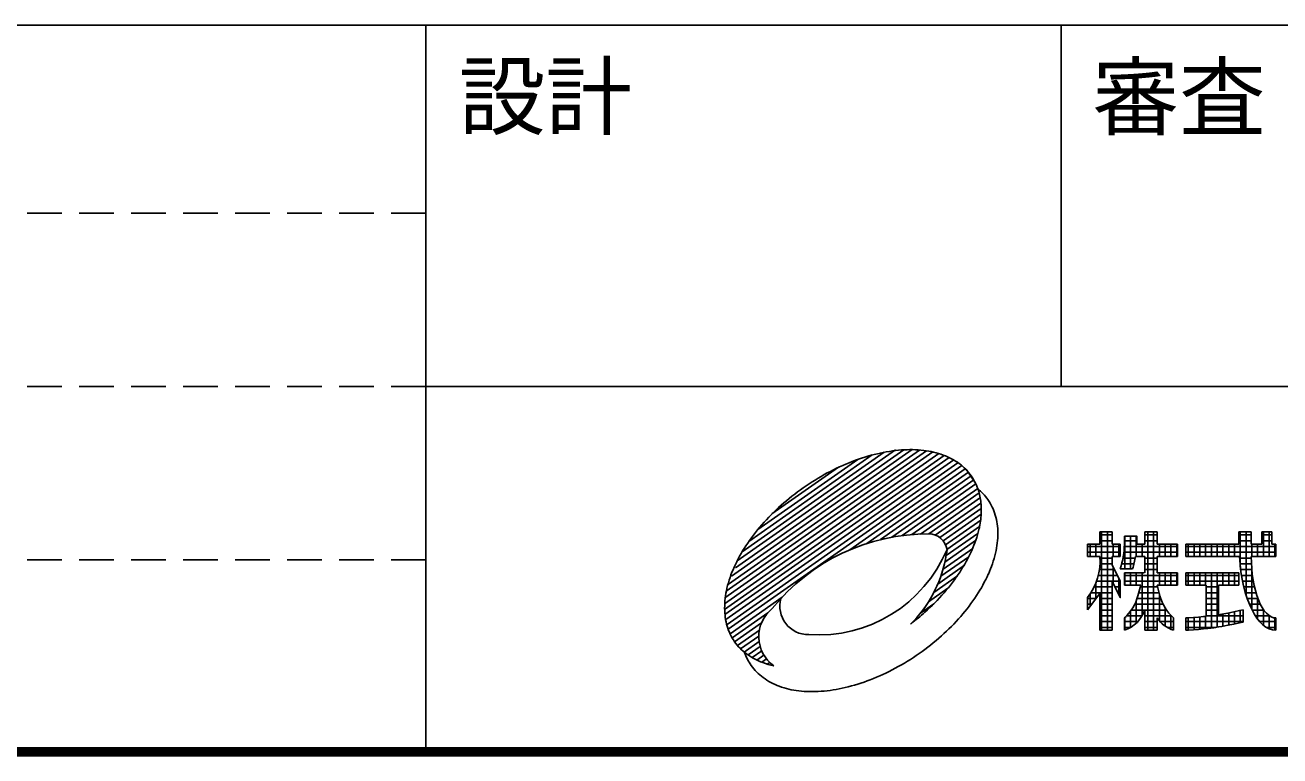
# Model space of a CAD drawing. Units: millimetres, scale not verified. Extents: x -9894 to 7424, y -6315 to 5763.
# Drawn here: x -1160 to 143, y -5822 to -5064 of the extents above; entities that cross this region are included whole.
import ezdxf
from ezdxf.enums import TextEntityAlignment as Align

# ---------------------------------------------------------------- set-up
doc = ezdxf.new("R2010")
doc.units = ezdxf.units.MM
doc.header["$LTSCALE"] = 30
doc.linetypes.add('DASHED1', pattern=[1.8, 1.2, -0.6])
doc.layers.add('0-7_07', color=7, linetype='Continuous', lineweight=25)
doc.styles.add('MS Gothic', font='')
doc.styles.get('MS Gothic').set_extended_font_data('MS Gothic')

msp = doc.modelspace()

# ---------------------------------------------------------------- linework, layer by layer
at = {"layer": '0-7_07'}
for p, q in [((-8754.09, -5063.56), (7415.91, -5063.56)), ((-744.09, -5813.55), (-744.09, -5063.55)), ((-84.09, -5438.55), (-84.09, -5063.55)), ((-744.09, -5438.55), (7415.91, -5438.55)), ((-433.93, -5664.09), (-211.26, -5508.18)), ((-433.86, -5669.9), (-205.63, -5510.09)), ((-433.4, -5657.86), (-217.33, -5506.57)), ((-433.31, -5675.38), (-200.45, -5512.33)), ((-432.11, -5651.1), (-223.92, -5505.32)), ((-429.75, -5643.59), (-231.13, -5504.51)), ((-426.38, -5635.37), (-238.96, -5504.13)), ((-422.45, -5626.76), (-247.56, -5504.3)), ((-420.68, -5619.65), (-256.16, -5504.46)), ((-415.46, -5610.14), (-267.87, -5506.8)), ((-408.53, -5599.43), (-280.3, -5509.64)), ((-432.34, -5680.56), (-195.7, -5514.86)), ((-430.99, -5685.47), (-191.33, -5517.66)), ((-429.93, -5690.59), (-187.32, -5520.71)), ((-399.11, -5586.98), (-295.18, -5514.21)), ((-384.48, -5570.87), (-315.36, -5522.48)), ((-303.73, -5608.08), (-183.69, -5524.03)), ((-285.89, -5601.45), (-180.42, -5527.6)), ((-271.88, -5597.5), (-177.49, -5531.41)), ((-259.86, -5594.94), (-174.91, -5535.46)), ((-182.21, -5525.56), (-173.64, -5537.79)), ((-249.11, -5593.28), (-172.69, -5539.76)), ((-239.29, -5592.26), (-170.81, -5544.31)), ((-230.17, -5591.73), (-169.3, -5549.12)), ((-221.62, -5591.61), (-167.79, -5553.92)), ((-214.91, -5592.77), (-167.51, -5559.58)), ((-210.18, -5595.32), (-167.13, -5565.17)), ((-206.66, -5598.71), (-167.19, -5571.07)), ((-204.16, -5602.82), (-167.75, -5577.33)), ((-202.74, -5607.68), (-168.89, -5583.98)), ((-43.98, -5589.59), (-31.23, -5589.59)), ((-43.98, -5589.59), (-43.98, -5602.34)), ((-42.1, -5691.59), (-42.1, -5589.59)), ((-36.09, -5691.59), (-36.09, -5589.59)), ((-31.23, -5589.59), (-31.23, -5602.34)), ((2.77, -5589.59), (15.52, -5589.59)), ((2.77, -5589.59), (2.77, -5602.34)), ((5.9, -5691.59), (5.9, -5589.59)), ((11.9, -5691.59), (11.9, -5589.59)), ((15.52, -5589.59), (15.52, -5602.34)), ((100.52, -5589.59), (113.27, -5589.59)), ((100.52, -5589.59), (100.52, -5602.34)), ((101.89, -5626), (101.89, -5589.59)), ((107.89, -5655.01), (107.89, -5589.59)), ((113.27, -5589.59), (113.27, -5602.34)), ((124.32, -5589.59), (134.52, -5589.59)), ((124.32, -5589.59), (124.32, -5602.34)), ((125.89, -5615.09), (125.89, -5589.59)), ((131.9, -5615.09), (131.9, -5589.59)), ((134.52, -5589.59), (134.52, -5602.34)), ((-204.95, -5620.95), (-172.95, -5598.54)), ((-203.62, -5614.16), (-170.62, -5591.05)), ((-56.73, -5615.09), (-56.73, -5602.34)), ((-56.73, -5602.34), (-43.98, -5602.34)), ((-54.1, -5615.09), (-54.1, -5602.34)), ((-48.1, -5615.09), (-48.1, -5602.34)), ((-43.98, -5592.63), (-31.23, -5592.63)), ((-43.98, -5598.63), (-31.23, -5598.63)), ((-31.23, -5602.34), (-22.73, -5602.34)), ((-30.1, -5615.09), (-30.1, -5602.34)), ((-24.09, -5615.09), (-24.09, -5602.34)), ((-22.73, -5602.34), (-22.73, -5615.09)), ((-18.48, -5593.84), (-18.48, -5602.34)), ((-18.48, -5598.63), (-5.73, -5598.63)), ((-18.11, -5627.84), (-18.11, -5593.84)), ((-12.11, -5627.84), (-12.11, -5593.84)), ((-6.1, -5615.09), (-6.1, -5593.84)), ((-0.1, -5615.09), (-0.1, -5602.34)), ((2.77, -5592.63), (15.52, -5592.63)), ((2.77, -5598.63), (15.52, -5598.63)), ((15.52, -5602.34), (36.77, -5602.34)), ((17.9, -5615.09), (17.9, -5602.34)), ((23.9, -5615.09), (23.9, -5602.34)), ((29.9, -5615.09), (29.9, -5602.34)), ((35.9, -5615.09), (35.9, -5602.34)), ((36.77, -5602.34), (36.77, -5615.09)), ((45.27, -5602.34), (45.27, -5615.09)), ((45.27, -5602.34), (100.52, -5602.34)), ((47.89, -5615.09), (47.89, -5602.34)), ((53.89, -5615.09), (53.89, -5602.34)), ((59.89, -5615.09), (59.89, -5602.34)), ((65.89, -5615.09), (65.89, -5602.34)), ((71.89, -5615.09), (71.89, -5602.34)), ((77.89, -5615.09), (77.89, -5602.34)), ((83.89, -5615.09), (83.89, -5602.34)), ((89.89, -5615.09), (89.89, -5602.34)), ((95.89, -5615.09), (95.89, -5602.34)), ((100.52, -5592.63), (113.27, -5592.63)), ((100.52, -5598.63), (113.27, -5598.63)), ((113.27, -5602.34), (124.32, -5602.34)), ((113.89, -5615.09), (113.89, -5602.34)), ((119.9, -5615.09), (119.9, -5602.34)), ((124.32, -5592.63), (134.52, -5592.63)), ((124.32, -5598.63), (134.52, -5598.63)), ((134.52, -5602.34), (138.77, -5602.34)), ((137.9, -5615.09), (137.9, -5602.34)), ((138.77, -5602.34), (138.77, -5615.09)), ((-209.14, -5635.6), (-180.14, -5615.3)), ((-206.76, -5628.07), (-176.05, -5606.57)), ((-56.73, -5604.63), (-22.73, -5604.63)), ((-56.73, -5610.63), (-22.73, -5610.63)), ((-56.73, -5615.09), (-43.98, -5615.09)), ((-43.88, -5616.63), (-31.23, -5616.63)), ((-31.23, -5615.09), (-31.23, -5623.59)), ((-31.23, -5615.09), (-22.73, -5615.09)), ((-19.93, -5616.63), (-7.18, -5616.63)), ((-19.04, -5610.63), (36.77, -5610.63)), ((-18.56, -5604.63), (36.77, -5604.63)), ((-6.91, -5615.09), (2.77, -5615.09)), ((2.77, -5615.09), (2.77, -5632.09)), ((2.77, -5616.63), (15.52, -5616.63)), ((15.52, -5615.09), (36.77, -5615.09)), ((15.52, -5615.09), (15.52, -5632.09)), ((45.27, -5604.63), (138.77, -5604.63)), ((45.27, -5610.63), (138.77, -5610.63)), ((45.27, -5615.09), (100.92, -5615.09)), ((101.02, -5616.63), (113.28, -5616.63)), ((113.27, -5615.09), (138.77, -5615.09)), ((-212.26, -5643.65), (-184.46, -5624.18)), ((-44.43, -5628.63), (-28.71, -5628.63)), ((-43.87, -5622.63), (-31.23, -5622.63)), ((-22.73, -5640.59), (-31.23, -5623.59)), ((-30.1, -5642.87), (-30.1, -5625.87)), ((-22.73, -5627.84), (-9.99, -5627.84)), ((-21.24, -5622.63), (-8.49, -5622.63)), ((2.77, -5622.63), (15.52, -5622.63)), ((2.77, -5628.63), (15.52, -5628.63)), ((101.53, -5622.63), (113.45, -5622.63)), ((102.22, -5628.63), (113.86, -5628.63)), ((113.89, -5670.13), (113.89, -5629.05)), ((-216.38, -5652.39), (-191.94, -5635.27)), ((-48.1, -5658.82), (-48.1, -5642.43)), ((-47.42, -5640.63), (-31.23, -5640.63)), ((-45.6, -5634.63), (-25.71, -5634.63)), ((-31.23, -5640.59), (-31.23, -5691.59)), ((-31.21, -5640.63), (-22.73, -5640.63)), ((-24.09, -5654.87), (-24.09, -5637.87)), ((-18.48, -5632.09), (-18.48, -5644.84)), ((-18.48, -5632.09), (1.94, -5632.09)), ((-18.48, -5634.63), (36.77, -5634.63)), ((-18.48, -5640.63), (36.77, -5640.63)), ((-18.11, -5644.84), (-18.11, -5632.09)), ((-12.11, -5644.84), (-12.11, -5632.09)), ((-6.1, -5644.84), (-6.1, -5632.09)), ((-0.1, -5676.68), (-0.1, -5632.09)), ((15.52, -5632.09), (36.77, -5632.09)), ((17.9, -5644.84), (17.9, -5632.09)), ((23.9, -5644.84), (23.9, -5632.09)), ((29.9, -5644.84), (29.9, -5632.09)), ((35.9, -5644.84), (35.9, -5632.09)), ((36.77, -5632.09), (36.77, -5644.84)), ((45.27, -5632.09), (45.27, -5644.84)), ((45.27, -5632.09), (100.52, -5632.09)), ((45.27, -5634.63), (100.52, -5634.63)), ((45.27, -5640.63), (100.52, -5640.63)), ((47.9, -5644.84), (47.9, -5632.09)), ((53.9, -5644.84), (53.9, -5632.09)), ((59.9, -5644.84), (59.9, -5632.09)), ((65.9, -5644.84), (65.9, -5632.09)), ((71.9, -5689.25), (71.9, -5632.09)), ((77.9, -5688.51), (77.9, -5632.09)), ((83.9, -5644.84), (83.9, -5632.09)), ((89.91, -5644.84), (89.91, -5632.09)), ((95.9, -5644.84), (95.9, -5632.09)), ((100.52, -5632.09), (100.52, -5644.84)), ((103.12, -5634.63), (114.5, -5634.63)), ((104.22, -5640.63), (115.41, -5640.63)), ((-221.99, -5662.18), (-201.76, -5648.01)), ((-56.73, -5670.34), (-43.98, -5653.34)), ((-54.1, -5666.82), (-54.1, -5653.92)), ((-53.26, -5652.63), (-31.23, -5652.63)), ((-49.94, -5646.63), (-31.23, -5646.63)), ((-43.98, -5653.34), (-43.98, -5691.59)), ((-28.21, -5646.63), (-22.73, -5646.63)), ((-25.21, -5652.63), (-22.73, -5652.63)), ((-18.48, -5644.84), (-1.48, -5644.84)), ((-4.43, -5655.85), (-1.48, -5644.84)), ((-3.57, -5652.63), (17.61, -5652.63)), ((-1.96, -5646.63), (16, -5646.63)), ((18.46, -5655.85), (15.52, -5644.84)), ((15.52, -5644.84), (36.77, -5644.84)), ((17.9, -5681.89), (17.9, -5653.72)), ((45.27, -5644.84), (66.52, -5644.84)), ((66.52, -5644.84), (66.52, -5677.14)), ((66.52, -5646.63), (79.27, -5646.63)), ((66.52, -5652.63), (79.27, -5652.63)), ((79.27, -5644.84), (100.52, -5644.84)), ((79.27, -5644.84), (79.27, -5675.44)), ((105.57, -5646.63), (116.61, -5646.63)), ((107.18, -5652.63), (118.16, -5652.63)), ((-428.06, -5695.14), (-373.93, -5657.24)), ((-230.3, -5673.86), (-216.53, -5664.21)), ((-56.73, -5670.34), (-56.73, -5657.59)), ((-56.73, -5658.63), (-47.95, -5658.63)), ((-56.73, -5664.63), (-52.45, -5664.63)), ((-43.98, -5658.63), (-31.23, -5658.63)), ((-43.98, -5664.63), (-31.23, -5664.63)), ((-7.75, -5664.63), (21.79, -5664.63)), ((-6.1, -5684.2), (-6.1, -5660.93)), ((-5.27, -5658.63), (19.31, -5658.63)), ((23.9, -5687.26), (23.9, -5668.43)), ((66.52, -5658.63), (79.27, -5658.63)), ((66.52, -5664.63), (79.27, -5664.63)), ((109.09, -5658.63), (120.15, -5658.63)), ((111.38, -5664.63), (122.72, -5664.63)), ((119.9, -5679.96), (119.9, -5657.94)), ((-425.82, -5699.43), (-388.89, -5673.57)), ((-43.98, -5670.63), (-31.23, -5670.63)), ((-43.98, -5676.63), (-31.23, -5676.63)), ((-18.48, -5678.84), (-16.78, -5677.15)), ((-18.48, -5678.76), (-18.48, -5691.59)), ((-18.11, -5691.46), (-18.11, -5678.42)), ((-16.27, -5676.63), (-0.08, -5676.63)), ((-12.11, -5688.69), (-12.11, -5671.75)), ((-11.31, -5670.63), (2.66, -5670.63)), ((2.77, -5670.34), (2.77, -5691.59)), ((2.77, -5670.63), (25.34, -5670.63)), ((2.77, -5676.63), (30.3, -5676.63)), ((15.52, -5678.84), (15.52, -5691.59)), ((29.9, -5690.59), (29.9, -5676.21)), ((32.52, -5678.76), (32.52, -5691.59)), ((45.27, -5678.84), (45.27, -5691.59)), ((47.9, -5691.41), (47.9, -5678.84)), ((53.9, -5691.04), (53.9, -5678.3)), ((59.9, -5690.52), (59.9, -5677.77)), ((65.9, -5689.95), (65.9, -5677.23)), ((66.52, -5670.63), (79.27, -5670.63)), ((66.52, -5676.63), (104.77, -5676.63)), ((83.9, -5687.39), (83.9, -5674.85)), ((89.91, -5686.27), (89.91, -5673.56)), ((95.9, -5685.14), (95.9, -5672.26)), ((101.9, -5684.02), (101.9, -5670.97)), ((104.77, -5670.34), (104.77, -5683.09)), ((114.14, -5670.63), (126.26, -5670.63)), ((117.57, -5676.63), (132.12, -5676.63)), ((125.89, -5686.38), (125.89, -5670.11)), ((131.9, -5690.14), (131.9, -5676.48)), ((137.9, -5691.57), (137.9, -5678.8)), ((138.77, -5678.84), (138.77, -5691.59)), ((-423.24, -5703.49), (-395.33, -5683.94)), ((-420.31, -5707.3), (-397.52, -5691.34)), ((-43.98, -5682.63), (-31.23, -5682.63)), ((-43.98, -5688.63), (-31.23, -5688.63)), ((-43.98, -5691.59), (-31.23, -5691.59)), ((-18.48, -5682.63), (-4.54, -5682.63)), ((-18.48, -5688.63), (-12, -5688.63)), ((2.77, -5682.63), (15.52, -5682.63)), ((2.77, -5688.63), (15.52, -5688.63)), ((2.77, -5691.59), (15.52, -5691.59)), ((18.57, -5682.63), (32.52, -5682.63)), ((26.03, -5688.63), (32.52, -5688.63)), ((45.27, -5682.63), (104.77, -5682.63)), ((45.27, -5688.63), (76.44, -5688.63)), ((122.07, -5682.63), (138.77, -5682.63)), ((129.01, -5688.63), (138.77, -5688.63)), ((-417.04, -5710.86), (-398.15, -5697.64)), ((-413.4, -5714.17), (-397.8, -5703.26)), ((-409.38, -5717.22), (-396.73, -5708.36)), ((-405.01, -5720.02), (-395.05, -5713.05)), ((-400.25, -5722.55), (-392.84, -5717.36)), ((-395.07, -5724.78), (-390.11, -5721.31)), ((-389.38, -5726.66), (-386.87, -5724.9)), ((7424.31, -5821.96), (-8762.49, -5821.96)), ((7423.71, -5821.36), (-8761.89, -5821.36)), ((7423.11, -5820.76), (-8761.29, -5820.76)), ((7422.51, -5820.16), (-8760.69, -5820.16)), ((7421.91, -5819.56), (-8760.09, -5819.56)), ((7421.31, -5818.96), (-8759.49, -5818.96)), ((7420.71, -5818.36), (-8758.89, -5818.36)), ((7420.11, -5817.76), (-8758.29, -5817.76)), ((7419.51, -5817.16), (-8757.69, -5817.16)), ((7418.91, -5816.56), (-8757.09, -5816.56)), ((7418.31, -5815.96), (-8756.49, -5815.96)), ((7417.71, -5815.36), (-8755.89, -5815.36)), ((7417.11, -5814.76), (-8755.29, -5814.76)), ((7416.51, -5814.16), (-8754.69, -5814.16)), ((-8754.09, -5813.56), (7415.91, -5813.56))]:
    msp.add_line(p, q, dxfattribs=at)
at = {"layer": '0-7_07', "linetype": 'DASHED1'}
for p, q in [((-744.09, -5258.55), (-8754.09, -5258.55)), ((-744.09, -5438.55), (-8754.09, -5438.55)), ((-744.09, -5618.55), (-8754.09, -5618.55))]:
    msp.add_line(p, q, dxfattribs=at)
at = {"layer": '0-7_07'}
for points in [[(-18.48, -5593.84), (-5.73, -5593.84), (-5.73, -5602.34), (2.77, -5602.34)], [(-22.73, -5640.59), (-22.73, -5657.59), (-31.23, -5640.59)], [(45.27, -5678.84), (48.24, -5678.64), (53.35, -5678.29), (58.46, -5677.9), (63.56, -5677.44), (66.52, -5677.14)], [(79.27, -5675.44), (82.84, -5674.84), (88.98, -5673.69), (95.11, -5672.43), (101.23, -5671.12), (104.77, -5670.34)], [(45.27, -5691.59), (48.24, -5691.39), (53.35, -5691.04), (58.46, -5690.65), (63.56, -5690.19), (66.52, -5689.89), (68.3, -5689.69), (71.37, -5689.32), (74.44, -5688.92), (77.5, -5688.47), (79.27, -5688.19), (82.84, -5687.59), (88.98, -5686.44), (95.11, -5685.18), (101.23, -5683.87), (104.77, -5683.09)]]:
    msp.add_lwpolyline(points, dxfattribs=at)
for centre, radius, start, end in [((-229.14, -5702.43), 199.46, 103.30403, 111.13313), ((-238.05, -5664.76), 160.75, 94.26399, 103.30405), ((-240.93, -5626.15), 122.03, 83.39651, 94.26224), ((-237.17, -5593.64), 89.3, 69.99609, 83.39651), ((-229.37, -5572.22), 66.51, 53.6442, 69.99609), ((-217.82, -5731.72), 230.86, 111.13315, 118.23608), ((-222.5, -5562.89), 54.92, 35, 53.6442), ((-209.49, -5747.23), 248.46, 118.23608, 124.99998), ((-222.5, -5562.89), 54.92, 16.35579, 35), ((-209.49, -5747.23), 248.46, 124.99998, 131.7639), ((-205.19, -5587.41), 54.81, 35.01981, 50.90445), ((-226.42, -5564.77), 59.21, 3.73218, 17.03671), ((-221.22, -5734.1), 230.86, 131.7639, 138.86684), ((-248.02, -5566.88), 80.91, 0.51715, 4.22578), ((-205.29, -5587.46), 54.92, 16.35579, 35), ((-242.36, -5567.41), 75.26, 348.3591, 0.95915), ((-216.42, -5590.73), 66.51, 0.00389, 16.35579), ((-244.87, -5713.44), 199.46, 138.86684, 146.69594), ((-288.25, -5558.57), 122.03, 335.73775, 346.60347), ((-276.05, -5562.73), 109.21, 347.24379, 349.53223), ((-284.23, -5560.5), 117.68, 347.57066, 348.47897), ((-222.86, -5798.27), 206.67, 89.51877, 141.29517), ((-221.42, -5610.5), 18.89, 8.03198, 90.01068), ((-239.21, -5590.73), 89.3, 346.60345, 0.00388), ((-108.08, -5600.51), 89.62, 342.24469, 358.83064), ((-277.22, -5692.19), 160.75, 146.69594, 155.73599), ((-336.34, -5551.36), 145.09, 266.05196, 337.08), ((-332.33, -5592.43), 130.54, 348.69109, 353.21165), ((-323.55, -5542.66), 160.75, 326.69594, 335.73599), ((-271.04, -5583.15), 122.03, 335.73775, 346.60347), ((-105.37, -5619.83), 61.57, 322.18031, 4.4213), ((-95.34, -5600.51), 89.62, 342.24469, 350.63754), ((-312.51, -5676.27), 122.03, 155.73775, 166.60347), ((-332.33, -5592.43), 130.54, 314.59993, 348.69109), ((-355.9, -5521.4), 199.46, 318.86684, 326.69594), ((-306.34, -5567.23), 160.75, 326.69594, 335.73599), ((-344.35, -5668.69), 89.3, 166.60347, 180.00389), ((-379.55, -5500.75), 230.86, 311.7639, 318.86684), ((-338.69, -5545.98), 199.46, 318.86684, 326.69594), ((-367.14, -5668.69), 66.51, 180.00389, 196.35579), ((-346.82, -5666.6), 29.51, 164.38046, 270.9435), ((-50.08, -5643.61), 47.26, 311.96062, 345.00003), ((64.12, -5643.61), 47.26, 194.99997, 228.03938), ((-360.86, -5698.17), 37.29, 128.62967, 234.33911), ((-384.38, -5495.97), 237.63, 307.39177, 311.86528), ((-362.34, -5525.32), 230.86, 311.7639, 318.86684), ((-29.11, -5659.71), 33.6, 288.43475, 341.56525), ((43.15, -5659.71), 33.6, 214.69511, 251.56525), ((-378.27, -5671.96), 54.92, 196.35579, 215), ((-378.27, -5671.96), 54.92, 215, 233.6442), ((-374.07, -5512.19), 248.46, 304.99998, 311.7639), ((-361.14, -5696.61), 54.81, 199.09554, 214.98018), ((-371.39, -5662.62), 66.51, 233.6442, 249.99609), ((-374.07, -5512.19), 248.46, 298.23608, 304.99998), ((-361.06, -5696.53), 54.92, 215, 233.6442), ((-367.97, -5656.23), 73.69, 249.19475, 258.53928), ((-365.74, -5527.7), 230.86, 291.13315, 298.23608), ((-354.19, -5687.2), 66.51, 233.6442, 249.99609), ((-354.42, -5556.99), 199.46, 283.30405, 291.13315), ((-346.39, -5665.78), 89.3, 249.99609, 263.39651), ((-342.63, -5633.27), 122.03, 263.39651, 274.26224), ((-345.51, -5594.66), 160.75, 274.26399, 283.30405)]:
    msp.add_arc(centre, radius, start, end, dxfattribs=at)
for centre, major_axis, ratio, start_param in [((138.77, -5602.34), (0, 89.25), 0.4285, 1.7141444), ((138.77, -5615.09), (0, 63.75), 0.3999, 1.5707963)]:
    msp.add_ellipse(centre, major_axis=major_axis, ratio=ratio, start_param=start_param, end_param=3.1415927, dxfattribs=at)

# ---------------------------------------------------------------- texts
at = {"layer": '0-7_07', "style": 'MS Gothic'}
for s, p in [('設計', (-709.71, -5190.25)), ('審査', (-51.72, -5190.95))]:
    msp.add_text(s, height=65.98, dxfattribs=at).set_placement(p, align=Align.BOTTOM_LEFT)

doc.saveas('drawing.dxf')
